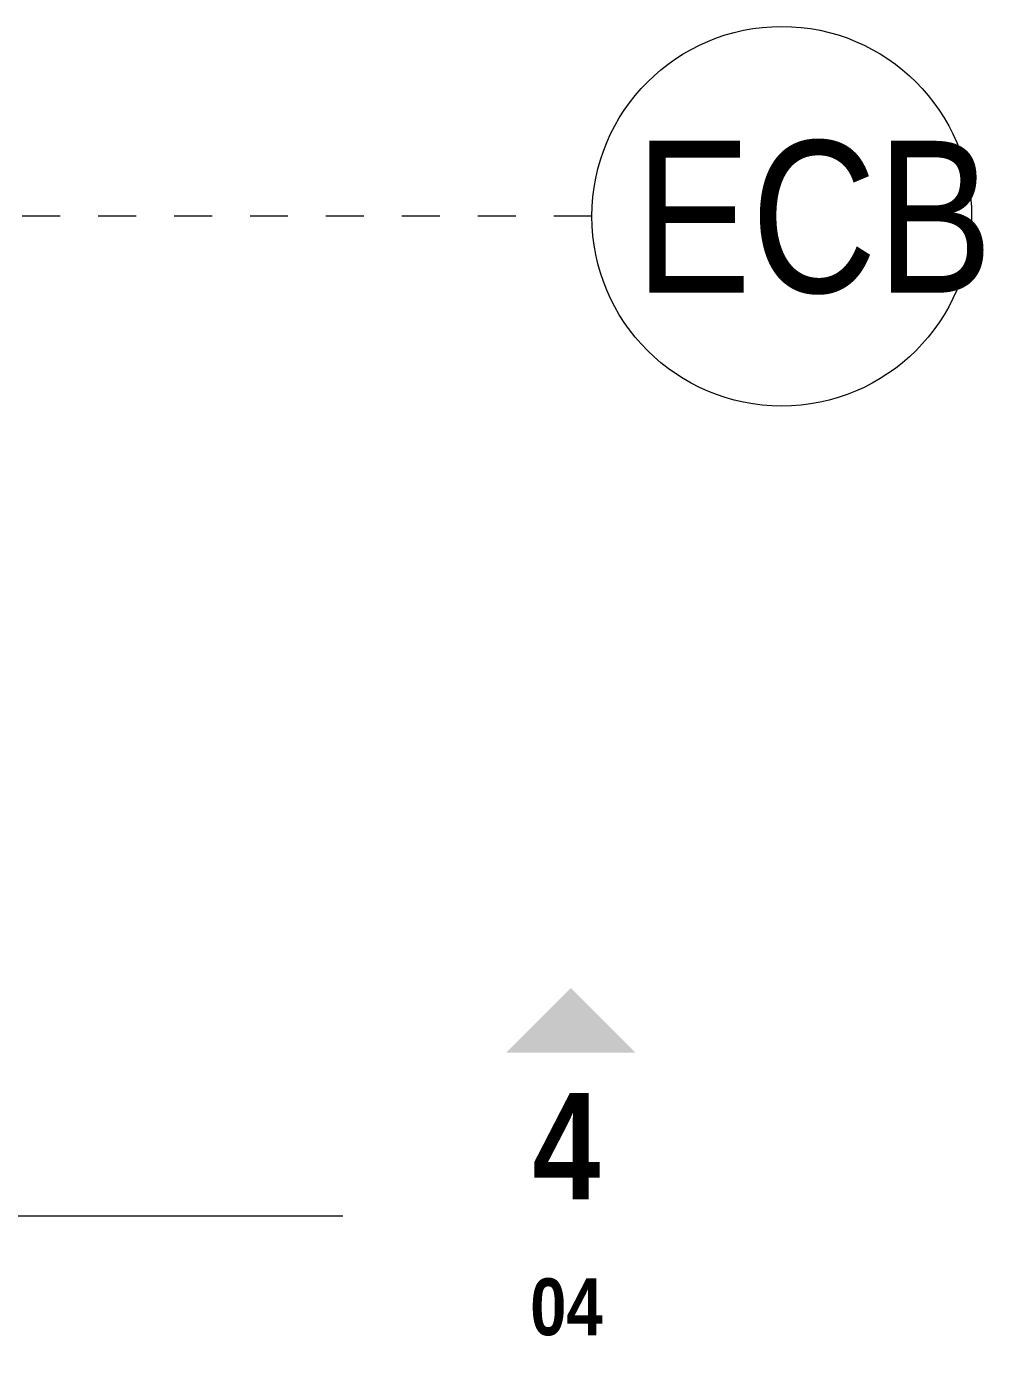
# Model space of a CAD drawing. Header units: metres. Extents: x 118 to 451, y -76 to 55.
# Drawn here: x 320.047 to 322.567, y -18.445 to -14.96 of the extents above; entities that cross this region are included whole.
import ezdxf

# ---------------------------------------------------------------- set-up
doc = ezdxf.new("R2010")
doc.units = ezdxf.units.M
doc.linetypes.add('Grid Line', pattern=[0.022225, 0.0127, -0.003175, 0.003175, -0.003175])
for name, color, linetype, lineweight in [('G-ANNO-SYMB', 7, 'Continuous', 9), ('S-GRID', 7, 'Continuous', 9), ('S-GRID-IDEN', 7, 'Continuous', 9)]:
    doc.layers.add(name, color=color, linetype=linetype, lineweight=lineweight)
doc.styles.add('Saira Condensed', font='SairaCondensed-Regular.ttf', dxfattribs={"height": 0.4})
doc.styles.add('Saira Condensed_B', font='', dxfattribs={"height": 0.15})
doc.styles.add('Saira Condensed_B_1', font='', dxfattribs={"height": 0.28})
doc.styles.get('Saira Condensed_B').set_extended_font_data('Saira Condensed', bold=True)
doc.styles.get('Saira Condensed_B_1').set_extended_font_data('Saira Condensed', bold=True)

# ---------------------------------------------------------------- blocks, each defined once
blk = doc.blocks.new('Grid - 5mm-1144975-Nivel Top-EC')
at = {"layer": 'S-GRID-IDEN', "color": 253, "true_color": 0xaaaaaa}
blk.add_circle((0, 0), 0.005, dxfattribs=at)
blk = doc.blocks.new('Section - Símbolo_Detalle_Plano-1146154-Nivel Top-EC')
at = {"layer": 'G-ANNO-SYMB', "true_color": 0x808080}
blk.add_hatch(color=8, dxfattribs=at).paths.add_polyline_path([(-0.004296, 0.004296), (-0.007704, 0.004296), (-0.006, 0.006)])

msp = doc.modelspace()

# ---------------------------------------------------------------- linework, layer by layer
at = {"layer": 'G-ANNO-SYMB', "lineweight": 18}
msp.add_line((316.8159, -18.093), (320.8802, -18.093), dxfattribs=at)
at = {"layer": 'S-GRID', "color": 253, "linetype": 'Grid Line', "true_color": 0xaaaaaa}
msp.add_line((321.5357, -15.4601), (291.5149, -15.4601), dxfattribs=at)

# ---------------------------------------------------------------- block references
at = {"layer": 'G-ANNO-SYMB', "color": 8, "lineweight": 18, "true_color": 0x808080, "extrusion": (0, 0, -1), "xscale": 99.99999999999994, "yscale": 99.99999999999994, "zscale": 99.99999999999994}
msp.add_blockref('Section - Símbolo_Detalle_Plano-1146154-Nivel Top-EC', (-320.8802, -18.093), dxfattribs=at)
at = {"layer": 'S-GRID-IDEN', "color": 253, "true_color": 0xaaaaaa, "xscale": 99.99999999999994, "yscale": 99.99999999999994, "zscale": 99.99999999999994, "rotation": 90.00000000000001}
msp.add_blockref('Grid - 5mm-1144975-Nivel Top-EC', (322.0357, -15.4601), dxfattribs=at)

# ---------------------------------------------------------------- texts
at = {"layer": 'G-ANNO-SYMB', "insert": (321.3799, -17.7696), "char_height": 0.28, "width": 0.240506, "attachment_point": 1, "style": 'Saira Condensed_B_1'}
msp.add_mtext('\\fSaira Condensed|b1|i0|c0|p2|;4', dxfattribs=at)
at = {"layer": 'G-ANNO-SYMB', "color": 8, "true_color": 0x808080, "insert": (321.3734, -18.2579), "char_height": 0.15, "width": 0.25654, "attachment_point": 1, "style": 'Saira Condensed_B', "bg_fill": 3, "box_fill_scale": 1.25, "bg_fill_color": 256, "bg_fill_true_color": 13158600, "bg_fill_transparency": 0}
msp.add_mtext('04', dxfattribs=at)
at = {"layer": 'S-GRID-IDEN', "color": 253, "true_color": 0xaaaaaa, "insert": (321.6495, -15.2613), "char_height": 0.4, "width": 0.929957, "attachment_point": 1, "style": 'Saira Condensed'}
msp.add_mtext('ECB', dxfattribs=at)

doc.saveas('drawing.dxf')
